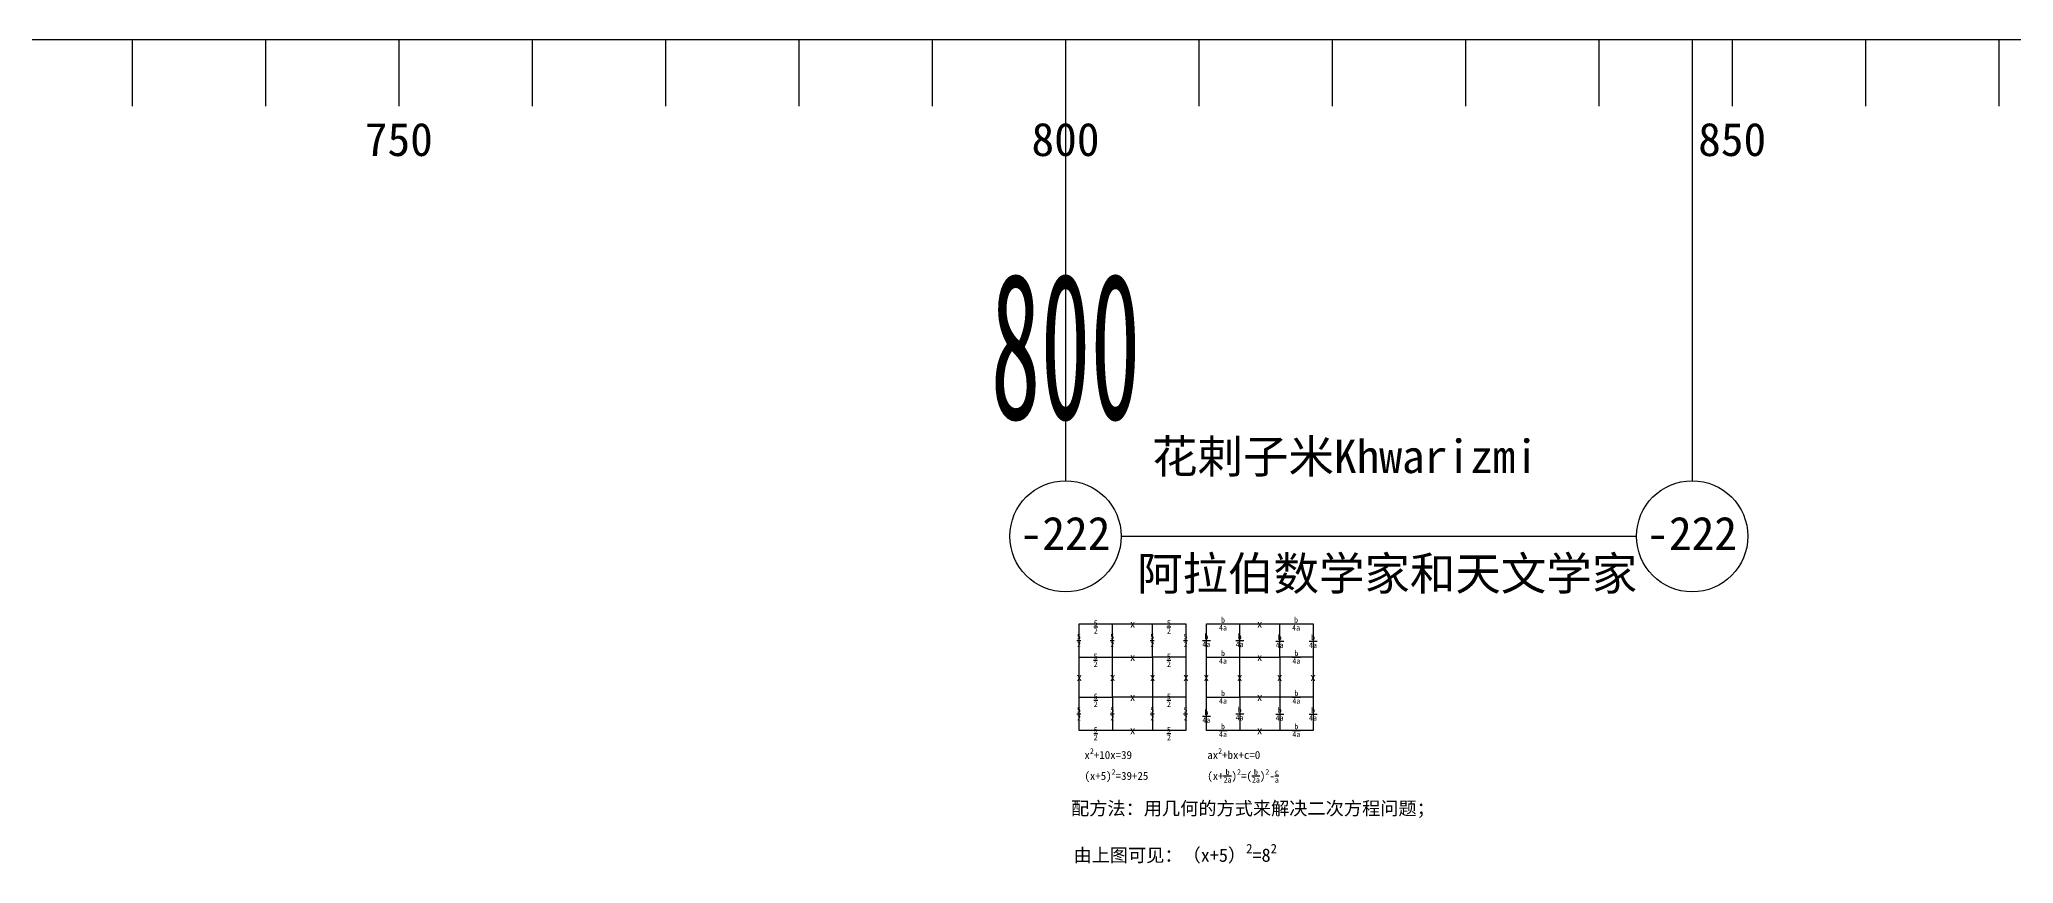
# Model space of a CAD drawing. Header units: millimetres. Extents: x 832 to 8037, y -157 to 740.
# Drawn here: x 5761.9 to 5909.9, y 219.4 to 281.3 of the extents above; entities that cross this region are included whole.
import ezdxf
from ezdxf.enums import TextEntityAlignment as Align

# ---------------------------------------------------------------- set-up
doc = ezdxf.new("R2010")
doc.units = ezdxf.units.MM
doc.header["$LTSCALE"] = 0.3
for name, color, linetype in [('maths', 7, 'Continuous'), ('基准', 7, 'Continuous'), ('朝代', 7, 'Continuous')]:
    doc.layers.add(name, color=color, linetype=linetype)
doc.styles.add('a2.5', font='', dxfattribs={"height": 2.5})
doc.styles.get("Standard").update_dxf_attribs({"font": ''})
doc.styles.get('a2.5').set_extended_font_data('SimSun')
doc.styles.get('Standard').set_extended_font_data('SimSun')

# ---------------------------------------------------------------- blocks, each defined once
blk = doc.blocks.new('h1')
blk.add_line((0, 0), (0, 5))
blk.add_attdef('22', text='', height=2.5).set_placement((0, 7.5), align=Align.MIDDLE_CENTER)
blk = doc.blocks.new('h8')
at = {"layer": '朝代', "color": 7}
blk.add_line((0, 0), (0, 16.5), dxfattribs=at)
at = {"layer": '朝代', "color": 1, "width": 0.5}
blk.add_attdef('00', text='', height=11, dxfattribs=at).set_placement((0, 23), align=Align.MIDDLE_CENTER)
blk = doc.blocks.new('ma')
at = {"layer": 'maths'}
blk.add_line((0, 0), (0, -33.12), dxfattribs=at)
blk.add_circle((0, -37.29), 4.17, dxfattribs=at)
at = {"layer": 'maths', "style": 'a2.5'}
blk.add_attdef('AAAA', (-3.44, -38.32), '', height=2.5, dxfattribs=at)

msp = doc.modelspace()

# ---------------------------------------------------------------- linework, layer by layer
at = {"layer": 'maths'}
for p, q in [((5842.978, 244.007), (5881.642, 244.007)), ((5842.344, 234.936), (5842.344, 237.436)), ((5842.344, 237.436), (5845.344, 237.436)), ((5845.344, 234.936), (5845.344, 237.436)), ((5851.87, 234.936), (5851.87, 237.436)), ((5851.87, 237.436), (5854.87, 237.436)), ((5854.87, 234.936), (5854.87, 237.436)), ((5839.844, 234.936), (5842.344, 234.936)), ((5839.844, 231.936), (5839.844, 234.936)), ((5842.344, 234.936), (5845.344, 234.936)), ((5842.344, 231.936), (5842.344, 234.936)), ((5847.844, 234.936), (5845.344, 234.936)), ((5845.344, 234.936), (5845.344, 231.936)), ((5847.844, 234.936), (5847.844, 231.936)), ((5849.37, 234.936), (5851.87, 234.936)), ((5849.37, 231.936), (5849.37, 234.936)), ((5851.87, 234.936), (5854.87, 234.936)), ((5851.87, 231.936), (5851.87, 234.936)), ((5857.37, 234.936), (5854.87, 234.936)), ((5854.87, 234.936), (5854.87, 231.936)), ((5857.37, 234.936), (5857.37, 231.936)), ((5839.844, 231.936), (5842.344, 231.936)), ((5842.344, 231.936), (5842.344, 229.436)), ((5845.344, 231.936), (5842.344, 231.936)), ((5847.844, 231.936), (5845.344, 231.936)), ((5845.344, 231.936), (5845.344, 229.436)), ((5849.37, 231.936), (5851.87, 231.936)), ((5851.87, 231.936), (5851.87, 229.436)), ((5854.87, 231.936), (5851.87, 231.936)), ((5857.37, 231.936), (5854.87, 231.936)), ((5854.87, 231.936), (5854.87, 229.436)), ((5845.344, 229.436), (5842.344, 229.436)), ((5854.87, 229.436), (5851.87, 229.436))]:
    msp.add_line(p, q, dxfattribs=at)
at = {"layer": 'maths', "color": 5}
for p, q in [((5839.844, 237.436), (5842.344, 237.436)), ((5839.844, 234.936), (5839.844, 237.436)), ((5845.344, 237.436), (5847.844, 237.436)), ((5847.844, 237.436), (5847.844, 234.936)), ((5849.37, 237.436), (5851.87, 237.436)), ((5849.37, 234.936), (5849.37, 237.436)), ((5854.87, 237.436), (5857.37, 237.436)), ((5857.37, 237.436), (5857.37, 234.936)), ((5839.844, 229.436), (5839.844, 231.936)), ((5847.844, 231.936), (5847.844, 229.436)), ((5849.37, 229.436), (5849.37, 231.936)), ((5857.37, 231.936), (5857.37, 229.436)), ((5842.344, 229.436), (5839.844, 229.436)), ((5847.844, 229.436), (5845.344, 229.436)), ((5851.87, 229.436), (5849.37, 229.436)), ((5857.37, 229.436), (5854.87, 229.436))]:
    msp.add_line(p, q, dxfattribs=at)
at = {"layer": '基准'}
for p, q in [((838.809, 281.294), (7238.809, 281.294)), ((838.809, 281.294), (7238.809, 281.294)), ((838.809, 281.294), (7238.809, 281.294)), ((838.809, 281.294), (7238.809, 281.294)), ((838.809, 281.294), (7238.809, 281.294)), ((5768.809, 281.294), (5768.809, 276.294)), ((5778.809, 281.294), (5778.809, 276.294)), ((5798.809, 281.294), (5798.809, 276.294)), ((5808.809, 281.294), (5808.809, 276.294)), ((5818.809, 281.294), (5818.809, 276.294)), ((5828.809, 281.294), (5828.809, 276.294)), ((5848.809, 281.294), (5848.809, 276.294)), ((5858.809, 281.294), (5858.809, 276.294)), ((5868.809, 281.294), (5868.809, 276.294)), ((5878.809, 281.294), (5878.809, 276.294)), ((5898.809, 281.294), (5898.809, 276.294)), ((5908.809, 281.294), (5908.809, 276.294))]:
    msp.add_line(p, q, dxfattribs=at)

# ---------------------------------------------------------------- block references
at = {"layer": 'maths'}
for p in [(5838.811, 281.294), (5885.809, 281.294)]:
    msp.add_blockref('ma', p, dxfattribs=at).add_auto_attribs({'AAAA': '-222'})
at = {"layer": '基准'}
ref = msp.add_blockref('h1', (5788.809, 281.294), dxfattribs=dict(at, xscale=-1, rotation=180))
ref.add_attrib('22', '750', dxfattribs={"layer": '0', "height": 2.5}).set_placement((5788.809, 273.794), align=Align.MIDDLE_CENTER)
ref = msp.add_blockref('h8', (5838.809, 281.294), dxfattribs=dict(at, xscale=-1, rotation=180))
ref.add_attrib('00', '800', dxfattribs={"layer": '朝代', "color": 1, "height": 11, "width": 0.5}).set_placement((5838.811, 258.294), align=Align.MIDDLE_CENTER)
ref = msp.add_blockref('h1', (5838.809, 281.294), dxfattribs=dict(at, xscale=-1, rotation=180))
ref.add_attrib('22', '800', dxfattribs={"layer": '0', "color": 1, "height": 2.5}).set_placement((5838.809, 273.794), align=Align.MIDDLE_CENTER)
ref = msp.add_blockref('h1', (5888.809, 281.294), dxfattribs=dict(at, xscale=-1, rotation=180))
ref.add_attrib('22', '850', dxfattribs={"layer": '0', "height": 2.5}).set_placement((5888.809, 273.794), align=Align.MIDDLE_CENTER)

# ---------------------------------------------------------------- texts
at = {"layer": 'maths', "style": 'a2.5'}
for s, insert, char_height, width, attachment_point in [('花剌子米Khwarizmi', (5845.301, 251.25), 2.5, 34.38886, 1), ('阿拉伯数学家和天文学家', (5844.178, 242.461), 2.5, 40.66189, 1), ('\\A1;{\\H0.7x;\\S5/2;}', (5841.075, 237.196), 0.6, 0.81236, 5), ('x', (5843.844, 237.436), 0.6, 0.81236, 5), ('\\A1;{\\H0.7x;\\S5/2;}', (5846.566, 237.196), 0.6, 0.81236, 5), ('\\A1;{\\H0.7x;\\Sb/4a;}', (5850.62, 237.436), 0.6, 0.81236, 5), ('x', (5853.37, 237.436), 0.6, 0.81236, 5), ('\\A1;{\\H0.7x;\\Sb/4a;}', (5856.101, 237.436), 0.6, 0.81236, 5), ('\\A1;{\\H0.7x;\\S5/2;}', (5839.816, 236.186), 0.6, 0.81236, 5), ('\\A1;{\\H0.7x;\\S5/2;}', (5842.316, 236.186), 0.6, 0.81236, 5), ('\\A1;{\\H0.7x;\\S5/2;}', (5845.316, 236.186), 0.6, 0.81236, 5), ('\\A1;{\\H0.7x;\\S5/2;}', (5847.816, 236.186), 0.6, 0.81236, 5), ('\\A1;{\\H0.7x;\\Sb/4a;}', (5849.37, 236.186), 0.6, 0.81236, 5), ('\\A1;{\\H0.7x;\\Sb/4a;}', (5850.62, 234.936), 0.6, 0.81236, 5), ('\\A1;{\\H0.7x;\\Sb/4a;}', (5851.87, 236.186), 0.6, 0.81236, 5), ('\\A1;{\\H0.7x;\\Sb/4a;}', (5854.87, 236.125), 0.6, 0.81236, 5), ('\\A1;{\\H0.7x;\\Sb/4a;}', (5856.12, 234.936), 0.6, 0.81236, 5), ('\\A1;{\\H0.7x;\\Sb/4a;}', (5857.37, 236.125), 0.6, 0.81236, 5), ('\\A1;{\\H0.7x;\\S5/2;}', (5841.066, 234.696), 0.6, 0.81236, 5), ('x', (5843.844, 234.936), 0.6, 0.81236, 5), ('\\A1;{\\H0.7x;\\S5/2;}', (5846.566, 234.696), 0.6, 0.81236, 5), ('x', (5853.37, 234.936), 0.6, 0.81236, 5), ('x', (5839.844, 233.436), 0.6, 0.81236, 5), ('x', (5842.344, 233.436), 0.6, 0.81236, 5), ('x', (5845.344, 233.436), 0.6, 0.81236, 5), ('x', (5847.844, 233.436), 0.6, 0.81236, 5), ('x', (5849.37, 233.436), 0.6, 0.81236, 5), ('\\A1;{\\H0.7x;\\Sb/4a;}', (5850.62, 231.936), 0.6, 0.81236, 5), ('x', (5851.87, 233.436), 0.6, 0.81236, 5), ('x', (5854.87, 233.436), 0.6, 0.81236, 5), ('\\A1;{\\H0.7x;\\Sb/4a;}', (5856.12, 231.936), 0.6, 0.81236, 5), ('x', (5857.37, 233.436), 0.6, 0.81236, 5), ('\\A1;{\\H0.7x;\\S5/2;}', (5839.816, 230.686), 0.6, 0.81236, 5), ('\\A1;{\\H0.7x;\\S5/2;}', (5841.075, 231.696), 0.6, 0.81236, 5), ('\\A1;{\\H0.7x;\\S5/2;}', (5842.316, 230.686), 0.6, 0.81236, 5), ('x', (5843.844, 231.936), 0.6, 0.81236, 5), ('\\A1;{\\H0.7x;\\S5/2;}', (5845.316, 230.686), 0.6, 0.81236, 5), ('\\A1;{\\H0.7x;\\S5/2;}', (5846.566, 231.696), 0.6, 0.81236, 5), ('\\A1;{\\H0.7x;\\S5/2;}', (5847.816, 230.686), 0.6, 0.81236, 5), ('\\A1;{\\H0.7x;\\Sb/4a;}', (5849.37, 230.503), 0.6, 0.81236, 5), ('\\A1;{\\H0.7x;\\Sb/4a;}', (5851.87, 230.686), 0.6, 0.81236, 5), ('x', (5853.37, 231.936), 0.6, 0.81236, 5), ('\\A1;{\\H0.7x;\\Sb/4a;}', (5854.87, 230.665), 0.6, 0.81236, 5), ('\\A1;{\\H0.7x;\\Sb/4a;}', (5857.37, 230.665), 0.6, 0.81236, 5), ('\\A1;{\\H0.7x;\\S5/2;}', (5841.075, 229.196), 0.6, 0.81236, 5), ('x', (5843.844, 229.436), 0.6, 0.81236, 5), ('\\A1;{\\H0.7x;\\S5/2;}', (5846.566, 229.196), 0.6, 0.81236, 5), ('\\A1;{\\H0.7x;\\Sb/4a;}', (5850.62, 229.436), 0.6, 0.81236, 5), ('x', (5853.37, 229.436), 0.6, 0.81236, 5), ('\\A1;{\\H0.7x;\\Sb/4a;}', (5856.12, 229.436), 0.6, 0.81236, 5), ('\\A1;x{\\H0.7x;\\S2^ ;}+10x=39', (5840.227, 228.093), 0.6, 6.54522, 1), ('\\A1;ax{\\H0.7x;\\S2^ ;}+bx+c=0', (5849.439, 228.093), 0.6, 6.54522, 1), ('\\A1;(x+5){\\H0.7x;\\S2^ ;}=39+25', (5840.227, 226.523), 0.6, 6.54522, 1), ('\\A1;(x+{\\H0.7x;\\Sb/2a;}){\\H0.7x;\\S2^ ;}=({\\H0.7x;\\Sb/2a;\\H1.429x;)\\H0.7x;\\S2^ ;\\H1.429x;-\\H0.7x;\\Sc/a;}', (5849.439, 226.523), 0.6, 6.54522, 1), ('配方法：用几何的方式来解决二次方程问题；', (5839.222, 224.082), 1, 27.736, 1), ('\\A1;由上图可见：（x+5）{\\H0.7x;\\S2^ ;}=8{\\H0.7x;\\S2^ ;}', (5839.403, 220.912), 1, 20.1063, 1)]:
    msp.add_mtext(s, dxfattribs=dict(at, insert=insert, char_height=char_height, width=width, attachment_point=attachment_point))

doc.saveas('drawing.dxf')
